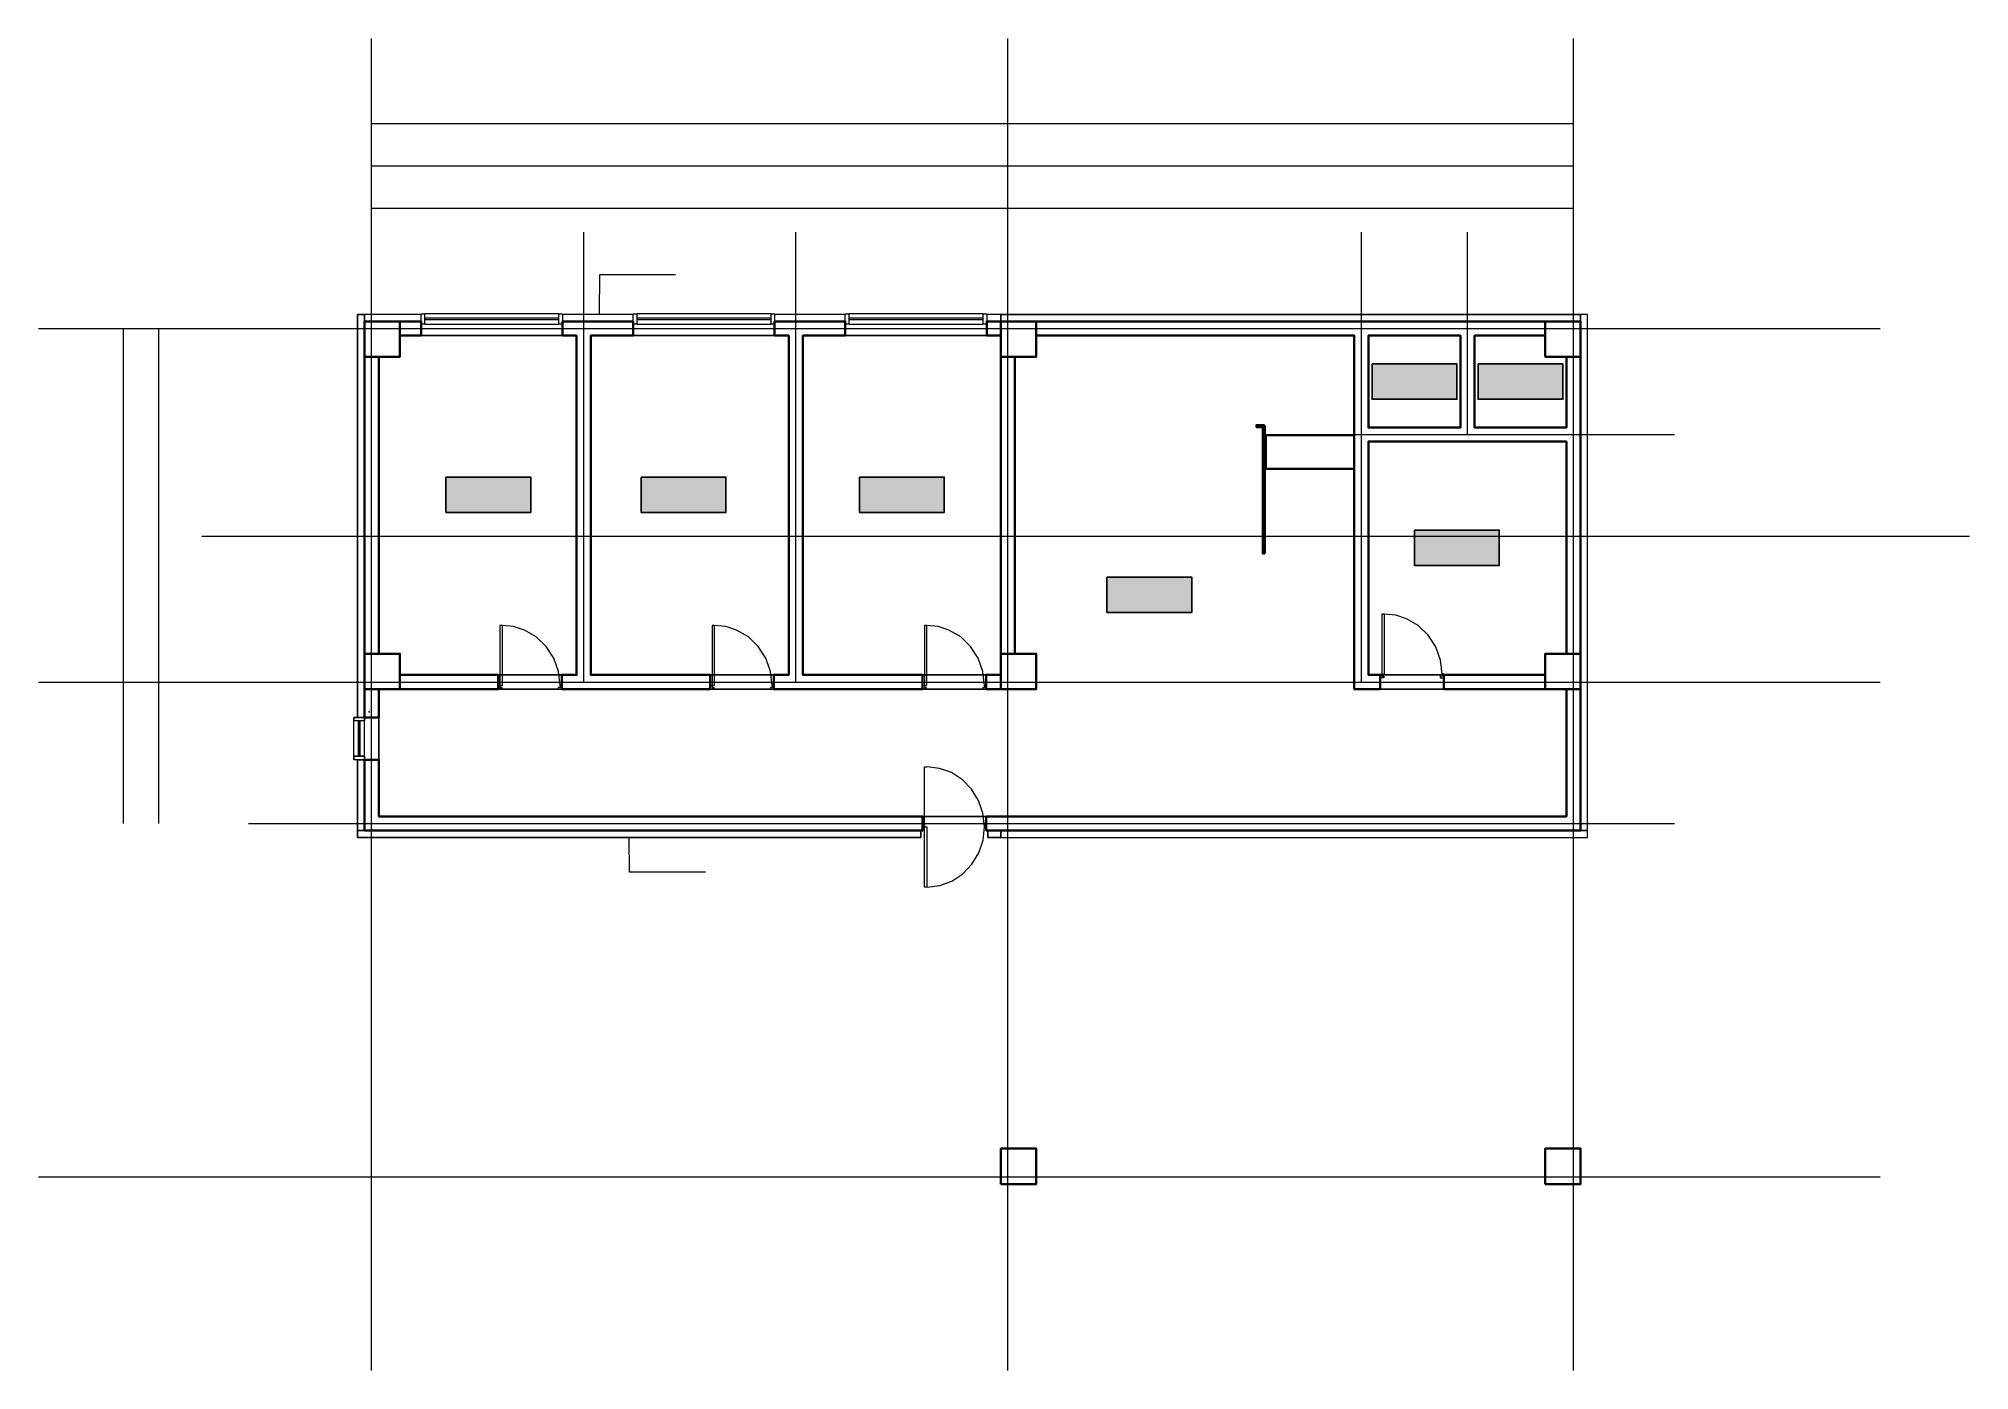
# Model space of a CAD drawing. Header units: metres. Extents: x 20 to 293, y 7 to 196.
import ezdxf

# ---------------------------------------------------------------- set-up
doc = ezdxf.new("R2010")
doc.units = ezdxf.units.M
for name, color, linetype in [('A-ANNO', 7, 'Continuous'), ('A-CONC', 7, 'Continuous'), ('A-DIMS', 7, 'Continuous'), ('A-NONE', 7, 'Continuous'), ('MAT-FIN', 7, 'Continuous'), ('MAT-MATERIAL', 7, 'Continuous')]:
    doc.layers.add(name, color=color, linetype=linetype)

msp = doc.modelspace()

# ---------------------------------------------------------------- hatches: boundary and pattern name
at = {"true_color": 0xffffff}
h = msp.add_hatch(color=1, dxfattribs=at)
h.dxf.hatch_style = 1
h.paths.add_polyline_path([(208.81, 149.54), (220.81, 149.54), (220.81, 144.54), (208.81, 144.54), (208.81, 149.54)])
h = msp.add_hatch(color=1, dxfattribs=at)
h.dxf.hatch_style = 1
h.paths.add_polyline_path([(223.81, 149.54), (235.81, 149.54), (235.81, 144.54), (223.81, 144.54), (223.81, 149.54)])
h = msp.add_hatch(color=1, dxfattribs=at)
h.dxf.hatch_style = 1
h.paths.add_polyline_path([(77.81, 133.54), (89.81, 133.54), (89.81, 128.54), (77.81, 128.54), (77.81, 133.54)])
h = msp.add_hatch(color=1, dxfattribs=at)
h.dxf.hatch_style = 1
h.paths.add_polyline_path([(105.43, 133.54), (117.43, 133.54), (117.43, 128.54), (105.43, 128.54), (105.43, 133.54)])
h = msp.add_hatch(color=1, dxfattribs=at)
h.dxf.hatch_style = 1
h.paths.add_polyline_path([(136.31, 133.54), (148.31, 133.54), (148.31, 128.54), (136.31, 128.54), (136.31, 133.54)])
h = msp.add_hatch(color=1, dxfattribs=at)
h.dxf.hatch_style = 1
h.paths.add_polyline_path([(214.81, 126.04), (226.81, 126.04), (226.81, 121.04), (214.81, 121.04), (214.81, 126.04)])
h = msp.add_hatch(color=1, dxfattribs=at)
h.dxf.hatch_style = 1
h.paths.add_polyline_path([(171.31, 119.39), (183.31, 119.39), (183.31, 114.39), (171.31, 114.39), (171.31, 119.39)])
at = {"layer": 'A-CONC', "true_color": 0x808080}
h = msp.add_hatch(dxfattribs=at)
h.set_pattern_fill('AR-CONC')
h.paths.add_polyline_path([(66.31, 150.54), (71.31, 150.54), (71.31, 155.54), (66.31, 155.54), (66.31, 150.54)])
h = msp.add_hatch(dxfattribs=at)
h.set_pattern_fill('AR-CONC')
h.paths.add_polyline_path([(71.31, 155.54), (71.31, 153.54), (74.31, 153.54), (74.31, 155.54), (71.31, 155.54)])
h = msp.add_hatch(dxfattribs=at)
h.set_pattern_fill('AR-CONC')
h.paths.add_polyline_path([(71.31, 153.54), (74.31, 153.54), (74.31, 155.54), (71.31, 155.54), (71.31, 153.54)])
h = msp.add_hatch(dxfattribs=at)
h.set_pattern_fill('AR-CONC')
h.paths.add_polyline_path([(96.31, 105.54), (94.21, 105.54), (94.21, 103.54), (115.21, 103.54), (115.21, 105.54), (98.31, 105.54), (98.31, 153.54), (104.31, 153.54), (104.31, 155.54), (94.31, 155.54), (94.31, 153.54), (96.31, 153.54), (96.31, 105.54)])
h = msp.add_hatch(dxfattribs=at)
h.set_pattern_fill('AR-CONC')
h.paths.add_polyline_path([(96.31, 153.54), (96.31, 105.54), (94.21, 105.54), (94.21, 103.54), (115.21, 103.54), (115.21, 105.54), (98.31, 105.54), (98.31, 153.54), (104.31, 153.54), (104.31, 155.54), (94.31, 155.54), (94.31, 153.54), (96.31, 153.54)])
h = msp.add_hatch(dxfattribs=at)
h.set_pattern_fill('AR-CONC')
h.paths.add_polyline_path([(124.31, 153.54), (126.31, 153.54), (126.31, 105.54), (124.21, 105.54), (124.21, 103.54), (145.24, 103.54), (145.24, 105.54), (128.31, 105.54), (128.31, 153.54), (134.31, 153.54), (134.31, 155.54), (124.31, 155.54), (124.31, 153.54)])
h = msp.add_hatch(dxfattribs=at)
h.set_pattern_fill('AR-CONC')
h.paths.add_polyline_path([(126.31, 131.28), (126.31, 105.54), (124.21, 105.54), (124.21, 103.54), (145.24, 103.54), (145.24, 105.54), (128.31, 105.54), (128.31, 153.54), (134.31, 153.54), (134.31, 155.54), (124.31, 155.54), (124.31, 153.54), (126.31, 153.54), (126.31, 131.28)])
h = msp.add_hatch(dxfattribs=at)
h.set_pattern_fill('AR-CONC')
h.paths.add_polyline_path([(154.31, 155.54), (154.31, 153.54), (156.31, 153.54), (156.31, 155.54), (154.31, 155.54)])
h = msp.add_hatch(dxfattribs=at)
h.set_pattern_fill('AR-CONC')
h.paths.add_polyline_path([(154.97, 153.54), (156.31, 153.54), (156.31, 155.54), (154.31, 155.54), (154.31, 153.54), (154.97, 153.54)])
h = msp.add_hatch(dxfattribs=at)
h.set_pattern_fill('AR-CONC')
h.paths.add_polyline_path([(156.31, 150.54), (161.31, 150.54), (161.31, 155.54), (156.31, 155.54), (156.31, 150.54)])
h = msp.add_hatch(dxfattribs=at)
h.set_pattern_fill('AR-CONC')
h.paths.add_polyline_path([(206.31, 153.54), (206.31, 103.54), (209.97, 103.54), (209.97, 105.54), (208.31, 105.54), (208.31, 138.54), (236.31, 138.54), (236.31, 108.54), (238.31, 108.54), (238.31, 150.54), (236.31, 150.54), (236.31, 140.54), (223.31, 140.54), (223.31, 153.54), (233.31, 153.54), (233.31, 155.54), (161.31, 155.54), (161.31, 153.54), (206.31, 153.54)])
h = msp.add_hatch(dxfattribs=at)
h.set_pattern_fill('AR-CONC')
h.paths.add_polyline_path([(236.31, 138.54), (236.31, 108.54), (238.31, 108.54), (238.31, 150.54), (236.31, 150.54), (236.31, 140.54), (223.31, 140.54), (223.31, 153.54), (233.31, 153.54), (233.31, 155.54), (161.31, 155.54), (161.31, 153.54), (206.31, 153.54), (206.31, 103.54), (209.97, 103.54), (209.97, 105.54), (208.31, 105.54), (208.31, 138.54), (236.31, 138.54)])
h = msp.add_hatch(dxfattribs=at)
h.set_pattern_fill('AR-CONC')
h.paths.add_polyline_path([(221.31, 140.54), (208.31, 140.54), (208.31, 153.54), (221.31, 153.54), (221.31, 140.54)])
h = msp.add_hatch(dxfattribs=at)
h.set_pattern_fill('AR-CONC')
h.paths.add_polyline_path([(208.31, 153.54), (221.31, 153.54), (221.31, 140.54), (208.31, 140.54), (208.31, 153.54)])
h = msp.add_hatch(dxfattribs=at)
h.set_pattern_fill('AR-CONC')
h.paths.add_polyline_path([(233.31, 150.54), (238.31, 150.54), (238.31, 155.54), (233.31, 155.54), (233.31, 150.54)])
h = msp.add_hatch(dxfattribs=at)
h.set_pattern_fill('AR-CONC')
h.paths.add_polyline_path([(68.31, 150.54), (66.31, 150.54), (66.31, 108.54), (68.31, 108.54), (68.31, 150.54)])
h = msp.add_hatch(dxfattribs=at)
h.set_pattern_fill('AR-CONC')
h.paths.add_polyline_path([(66.31, 130.94), (66.31, 108.54), (68.31, 108.54), (68.31, 150.54), (66.31, 150.54), (66.31, 130.94)])
h = msp.add_hatch(dxfattribs=at)
h.set_pattern_fill('AR-CONC')
h.paths.add_polyline_path([(158.31, 150.54), (156.31, 150.54), (156.31, 108.54), (158.31, 108.54), (158.31, 150.54)])
h = msp.add_hatch(dxfattribs=at)
h.set_pattern_fill('AR-CONC')
h.paths.add_polyline_path([(156.31, 108.54), (158.31, 108.54), (158.31, 150.54), (156.31, 150.54), (156.31, 108.54)])
h = msp.add_hatch(dxfattribs=at)
h.set_pattern_fill('AR-CONC')
h.paths.add_polyline_path([(66.31, 103.54), (71.31, 103.54), (71.31, 108.54), (66.31, 108.54), (66.31, 103.54)])
h = msp.add_hatch(dxfattribs=at)
h.set_pattern_fill('AR-CONC')
h.paths.add_polyline_path([(156.31, 103.54), (161.31, 103.54), (161.31, 108.54), (156.31, 108.54), (156.31, 103.54)])
h = msp.add_hatch(dxfattribs=at)
h.set_pattern_fill('AR-CONC')
h.paths.add_polyline_path([(233.31, 103.54), (238.31, 103.54), (238.31, 108.54), (233.31, 108.54), (233.31, 103.54)])
h = msp.add_hatch(dxfattribs=at)
h.set_pattern_fill('AR-CONC')
h.paths.add_polyline_path([(85.21, 103.54), (85.21, 105.54), (71.31, 105.54), (71.31, 103.54), (85.21, 103.54)])
h = msp.add_hatch(dxfattribs=at)
h.set_pattern_fill('AR-CONC')
h.paths.add_polyline_path([(82.43, 103.54), (85.21, 103.54), (85.21, 105.54), (71.31, 105.54), (71.31, 103.54), (82.43, 103.54)])
h = msp.add_hatch(dxfattribs=at)
h.set_pattern_fill('AR-CONC')
h.paths.add_polyline_path([(154.24, 103.54), (156.31, 103.54), (156.31, 105.54), (154.24, 105.54), (154.24, 103.54)])
h = msp.add_hatch(dxfattribs=at)
h.set_pattern_fill('AR-CONC')
h.paths.add_polyline_path([(154.66, 103.54), (156.31, 103.54), (156.31, 105.54), (154.24, 105.54), (154.24, 103.54), (154.66, 103.54)])
h = msp.add_hatch(dxfattribs=at)
h.set_pattern_fill('AR-CONC')
h.paths.add_polyline_path([(218.97, 103.54), (233.31, 103.54), (233.31, 105.54), (218.97, 105.54), (218.97, 103.54)])
h = msp.add_hatch(dxfattribs=at)
h.set_pattern_fill('AR-CONC')
h.paths.add_polyline_path([(218.97, 103.54), (233.31, 103.54), (233.31, 105.54), (218.97, 105.54), (218.97, 103.54)])
h = msp.add_hatch(dxfattribs=at)
h.set_pattern_fill('AR-CONC')
h.paths.add_polyline_path([(66.31, 103.54), (66.31, 99.54), (68.31, 99.54), (68.31, 103.54), (66.31, 103.54)])
h = msp.add_hatch(dxfattribs=at)
h.set_pattern_fill('AR-CONC')
h.paths.add_polyline_path([(68.31, 99.54), (68.31, 103.54), (66.31, 103.54), (66.31, 99.54), (68.31, 99.54)])
h = msp.add_hatch(dxfattribs=at)
h.set_pattern_fill('AR-CONC')
h.paths.add_polyline_path([(154.24, 83.54), (238.31, 83.54), (238.31, 103.54), (236.31, 103.54), (236.31, 85.54), (154.24, 85.54), (154.24, 83.54)])
h = msp.add_hatch(dxfattribs=at)
h.set_pattern_fill('AR-CONC')
h.paths.add_polyline_path([(236.31, 85.54), (154.24, 85.54), (154.24, 83.54), (238.31, 83.54), (238.31, 103.54), (236.31, 103.54), (236.31, 85.54)])
h = msp.add_hatch(dxfattribs=at)
h.set_pattern_fill('AR-CONC')
h.paths.add_polyline_path([(68.31, 93.54), (66.31, 93.54), (66.31, 83.54), (145.24, 83.54), (145.24, 85.54), (68.31, 85.54), (68.31, 93.54)])
h = msp.add_hatch(dxfattribs=at)
h.set_pattern_fill('AR-CONC')
h.paths.add_polyline_path([(68.31, 83.54), (145.24, 83.54), (145.24, 85.54), (68.31, 85.54), (68.31, 93.54), (66.31, 93.54), (66.31, 83.54), (68.31, 83.54)])
h = msp.add_hatch(dxfattribs=at)
h.set_pattern_fill('AR-CONC')
h.paths.add_polyline_path([(156.31, 33.54), (161.31, 33.54), (161.31, 38.54), (156.31, 38.54), (156.31, 33.54)])
h = msp.add_hatch(dxfattribs=at)
h.set_pattern_fill('AR-CONC')
h.paths.add_polyline_path([(233.31, 33.54), (238.31, 33.54), (238.31, 38.54), (233.31, 38.54), (233.31, 33.54)])

# ---------------------------------------------------------------- linework, layer by layer
at = {"linetype": 'Continuous', "lineweight": 25}
for points in [[(208.81, 149.54), (220.81, 149.54), (220.81, 144.54), (208.81, 144.54)], [(223.81, 149.54), (235.81, 149.54), (235.81, 144.54), (223.81, 144.54)], [(77.81, 133.54), (89.81, 133.54), (89.81, 128.54), (77.81, 128.54)], [(105.43, 133.54), (117.43, 133.54), (117.43, 128.54), (105.43, 128.54)], [(136.31, 133.54), (148.31, 133.54), (148.31, 128.54), (136.31, 128.54)], [(214.81, 126.04), (226.81, 126.04), (226.81, 121.04), (214.81, 121.04)], [(171.31, 119.39), (183.31, 119.39), (183.31, 114.39), (171.31, 114.39)]]:
    msp.add_lwpolyline(points, close=True, dxfattribs=at)
at = {"layer": 'A-ANNO', "linetype": 'Continuous', "lineweight": 18, "true_color": 0x000000}
for p, q in [((67.31, 7.18), (67.31, 195.55)), ((157.31, 7.18), (157.31, 195.55)), ((237.31, 7.18), (237.31, 195.55)), ((97.31, 104.54), (97.31, 168.17)), ((127.31, 104.54), (127.31, 168.17)), ((207.31, 104.54), (207.31, 168.17)), ((222.31, 139.54), (222.31, 168.17)), ((20.21, 154.54), (280.69, 154.54)), ((202.34, 139.54), (251.58, 139.54)), ((202.34, 139.54), (251.58, 139.54)), ((43.31, 125.18), (293.31, 125.18)), ((20.21, 104.54), (280.69, 104.54)), ((49.88, 84.54), (238.81, 84.54)), ((238.81, 84.54), (251.58, 84.54)), ((20.21, 34.54), (280.69, 34.54))]:
    msp.add_line(p, q, dxfattribs=at)
for points in [[(110.31, 162.13), (99.55, 162.13), (99.5, 156.64)], [(114.55, 77.63), (103.8, 77.63), (103.75, 82.54)]]:
    msp.add_lwpolyline(points, dxfattribs=at)
at = {"layer": 'A-CONC', "linetype": 'Continuous', "lineweight": 35, "true_color": 0x808080}
for points in [[(66.31, 150.54), (71.31, 150.54), (71.31, 155.54), (66.31, 155.54)], [(71.31, 155.54), (71.31, 153.54), (74.31, 153.54), (74.31, 155.54)], [(71.31, 153.54), (74.31, 153.54), (74.31, 155.54), (71.31, 155.54)], [(96.31, 105.54), (94.21, 105.54), (94.21, 103.54), (115.21, 103.54), (115.21, 105.54), (98.31, 105.54), (98.31, 153.54), (104.31, 153.54), (104.31, 155.54), (94.31, 155.54), (94.31, 153.54), (96.31, 153.54)], [(96.31, 153.54), (96.31, 105.54), (94.21, 105.54), (94.21, 103.54), (115.21, 103.54), (115.21, 105.54), (98.31, 105.54), (98.31, 153.54), (104.31, 153.54), (104.31, 155.54), (94.31, 155.54), (94.31, 153.54)], [(124.31, 153.54), (126.31, 153.54), (126.31, 105.54), (124.21, 105.54), (124.21, 103.54), (145.24, 103.54), (145.24, 105.54), (128.31, 105.54), (128.31, 153.54), (134.31, 153.54), (134.31, 155.54), (124.31, 155.54)], [(126.31, 131.28), (126.31, 105.54), (124.21, 105.54), (124.21, 103.54), (145.24, 103.54), (145.24, 105.54), (128.31, 105.54), (128.31, 153.54), (134.31, 153.54), (134.31, 155.54), (124.31, 155.54), (124.31, 153.54), (126.31, 153.54)], [(154.31, 155.54), (154.31, 153.54), (156.31, 153.54), (156.31, 155.54)], [(154.97, 153.54), (156.31, 153.54), (156.31, 155.54), (154.31, 155.54), (154.31, 153.54)], [(156.31, 150.54), (161.31, 150.54), (161.31, 155.54), (156.31, 155.54)], [(206.31, 153.54), (206.31, 103.54), (209.97, 103.54), (209.97, 105.54), (208.31, 105.54), (208.31, 138.54), (236.31, 138.54), (236.31, 108.54), (238.31, 108.54), (238.31, 150.54), (236.31, 150.54), (236.31, 140.54), (223.31, 140.54), (223.31, 153.54), (233.31, 153.54), (233.31, 155.54), (161.31, 155.54), (161.31, 153.54)], [(236.31, 138.54), (236.31, 108.54), (238.31, 108.54), (238.31, 150.54), (236.31, 150.54), (236.31, 140.54), (223.31, 140.54), (223.31, 153.54), (233.31, 153.54), (233.31, 155.54), (161.31, 155.54), (161.31, 153.54), (206.31, 153.54), (206.31, 103.54), (209.97, 103.54), (209.97, 105.54), (208.31, 105.54), (208.31, 138.54)], [(221.31, 140.54), (208.31, 140.54), (208.31, 153.54), (221.31, 153.54)], [(208.31, 153.54), (221.31, 153.54), (221.31, 140.54), (208.31, 140.54)], [(233.31, 150.54), (238.31, 150.54), (238.31, 155.54), (233.31, 155.54)], [(68.31, 150.54), (66.31, 150.54), (66.31, 108.54), (68.31, 108.54)], [(66.31, 130.94), (66.31, 108.54), (68.31, 108.54), (68.31, 150.54), (66.31, 150.54)], [(158.31, 150.54), (156.31, 150.54), (156.31, 108.54), (158.31, 108.54)], [(156.31, 108.54), (158.31, 108.54), (158.31, 150.54), (156.31, 150.54)], [(66.31, 103.54), (71.31, 103.54), (71.31, 108.54), (66.31, 108.54)], [(156.31, 103.54), (161.31, 103.54), (161.31, 108.54), (156.31, 108.54)], [(233.31, 103.54), (238.31, 103.54), (238.31, 108.54), (233.31, 108.54)], [(85.21, 103.54), (85.21, 105.54), (71.31, 105.54), (71.31, 103.54)], [(82.43, 103.54), (85.21, 103.54), (85.21, 105.54), (71.31, 105.54), (71.31, 103.54)], [(154.24, 103.54), (156.31, 103.54), (156.31, 105.54), (154.24, 105.54)], [(154.66, 103.54), (156.31, 103.54), (156.31, 105.54), (154.24, 105.54), (154.24, 103.54)], [(218.97, 103.54), (233.31, 103.54), (233.31, 105.54), (218.97, 105.54)], [(218.97, 103.54), (233.31, 103.54), (233.31, 105.54), (218.97, 105.54)], [(66.31, 103.54), (66.31, 99.54), (68.31, 99.54), (68.31, 103.54)], [(68.31, 99.54), (68.31, 103.54), (66.31, 103.54), (66.31, 99.54)], [(154.24, 83.54), (238.31, 83.54), (238.31, 103.54), (236.31, 103.54), (236.31, 85.54), (154.24, 85.54)], [(236.31, 85.54), (154.24, 85.54), (154.24, 83.54), (238.31, 83.54), (238.31, 103.54), (236.31, 103.54)], [(68.31, 93.54), (66.31, 93.54), (66.31, 83.54), (145.24, 83.54), (145.24, 85.54), (68.31, 85.54)], [(68.31, 83.54), (145.24, 83.54), (145.24, 85.54), (68.31, 85.54), (68.31, 93.54), (66.31, 93.54), (66.31, 83.54)], [(156.31, 33.54), (161.31, 33.54), (161.31, 38.54), (156.31, 38.54)], [(233.31, 33.54), (238.31, 33.54), (238.31, 38.54), (233.31, 38.54)]]:
    msp.add_lwpolyline(points, close=True, dxfattribs=at)
at = {"layer": 'A-DIMS', "linetype": 'Continuous', "lineweight": 18, "true_color": 0x000000}
for p, q in [((67.31, 183.55), (237.31, 183.55)), ((67.31, 177.55), (157.31, 177.55)), ((157.31, 177.55), (237.31, 177.55)), ((67.31, 171.55), (97.31, 171.55)), ((97.31, 171.55), (127.31, 171.55)), ((127.31, 171.55), (157.31, 171.55)), ((157.31, 171.55), (207.31, 171.55)), ((207.31, 171.55), (222.31, 171.55)), ((222.31, 171.55), (237.31, 171.55)), ((32.21, 84.54), (32.21, 154.54)), ((37.21, 104.54), (37.21, 154.54)), ((37.21, 84.54), (37.21, 104.54))]:
    msp.add_line(p, q, dxfattribs=at)
at = {"layer": 'A-NONE', "linetype": 'Continuous', "lineweight": 13}
for points in [[(66.31, 156.54), (66.31, 99.54), (65.31, 99.54), (65.31, 156.54)], [(65.31, 156.54), (65.31, 99.54), (66.31, 99.54), (66.31, 156.54)], [(66.31, 156.54), (66.31, 155.54), (74.31, 155.54), (74.31, 156.54)], [(74.31, 156.54), (66.31, 156.54), (66.31, 155.54), (74.31, 155.54)], [(94.31, 156.54), (94.31, 155.54), (104.31, 155.54), (104.31, 156.54), (94.31, 156.54)], [(104.31, 156.54), (94.31, 156.54), (94.31, 155.54), (104.31, 155.54)], [(124.31, 156.54), (124.31, 156.54)], [(124.31, 156.54), (124.31, 155.54), (134.31, 155.54), (134.31, 156.54)], [(134.31, 156.54), (124.31, 156.54), (124.31, 155.54), (134.31, 155.54)], [(156.31, 156.54), (154.31, 156.54), (154.31, 155.54), (156.31, 155.54)], [(154.67, 156.54), (154.31, 156.54), (154.31, 155.54), (156.31, 155.54), (156.31, 156.54)], [(66.31, 83.54), (65.31, 83.54), (65.31, 93.54), (66.31, 93.54)], [(65.97, 93.54), (65.31, 93.54), (65.31, 83.54), (66.31, 83.54), (66.31, 93.54)], [(65.31, 83.54), (144.99, 83.54), (144.99, 82.54), (65.31, 82.54)], [(65.31, 83.21), (65.31, 82.54), (144.99, 82.54), (144.99, 83.54), (65.31, 83.54)], [(156.31, 83.54), (156.31, 82.54), (154.49, 82.54), (154.49, 83.54)], [(154.49, 82.54), (156.31, 82.54), (156.31, 83.54), (154.49, 83.54)], [(239.31, 82.54), (239.31, 83.54), (156.28, 83.54), (156.28, 82.54)], [(219.75, 82.54), (239.31, 82.54), (239.31, 83.54), (156.28, 83.54), (156.28, 82.54)], [(239.31, 82.54), (239.31, 82.54)]]:
    msp.add_lwpolyline(points, close=True, dxfattribs=at)
at = {"layer": 'A-NONE', "linetype": 'Continuous', "lineweight": 20}
for points in [[(74.31, 156.64), (74.81, 156.64)], [(74.31, 155.54), (74.31, 156.64)], [(74.81, 156.64), (74.81, 155.14)], [(93.81, 156.64), (74.81, 156.64)], [(93.81, 155.99), (74.81, 155.99)], [(93.81, 155.79), (74.81, 155.79)], [(93.81, 156.64), (94.31, 156.64)], [(93.81, 155.14), (93.81, 156.64)], [(94.31, 156.64), (94.31, 156.54)], [(104.31, 156.64), (104.81, 156.64)], [(104.31, 156.54), (104.31, 156.64)], [(104.81, 156.64), (104.81, 155.14)], [(123.81, 156.64), (104.81, 156.64)], [(123.81, 155.99), (104.81, 155.99)], [(123.81, 155.79), (104.81, 155.79)], [(123.81, 156.64), (124.31, 156.64)], [(123.81, 155.14), (123.81, 156.64)], [(124.31, 156.64), (124.31, 156.54)], [(134.31, 156.64), (134.81, 156.64)], [(134.31, 156.54), (134.31, 156.64)], [(134.81, 156.64), (134.81, 155.14)], [(153.81, 156.64), (134.81, 156.64)], [(153.81, 155.99), (134.81, 155.99)], [(153.81, 155.79), (134.81, 155.79)], [(153.81, 156.64), (154.31, 156.64)], [(153.81, 155.14), (153.81, 156.64)], [(154.31, 156.64), (154.31, 156.54)], [(74.81, 155.14), (74.31, 155.14)], [(74.81, 155.14), (93.81, 155.14)], [(94.31, 155.14), (93.81, 155.14)], [(94.31, 155.54), (94.31, 155.54)], [(104.31, 155.54), (104.31, 155.54)], [(104.81, 155.14), (104.31, 155.14)], [(104.81, 155.14), (123.81, 155.14)], [(124.31, 155.14), (123.81, 155.14)], [(124.31, 155.54), (124.31, 155.54)], [(134.31, 155.54), (134.31, 155.54)], [(134.81, 155.14), (134.31, 155.14)], [(134.81, 155.14), (153.81, 155.14)], [(154.31, 155.14), (153.81, 155.14)], [(154.31, 155.54), (154.31, 155.54)], [(64.81, 99.54), (64.81, 99.04)], [(64.81, 99.54), (64.81, 99.04)], [(65.31, 99.54), (64.81, 99.54)], [(66.31, 99.54), (64.81, 99.54)], [(66.31, 99.04), (64.81, 99.04), (64.81, 99.54), (66.31, 99.54), (66.31, 99.04)], [(64.81, 94.04), (64.81, 99.04)], [(66.31, 99.04), (64.81, 99.04)], [(66.31, 99.04), (64.81, 99.04)], [(65.46, 99.04), (65.66, 99.04)], [(65.66, 99.04), (65.46, 99.04)], [(65.46, 94.04), (65.46, 99.04)], [(65.46, 94.04), (65.46, 99.04)], [(65.46, 94.04), (65.46, 99.04), (65.66, 99.04), (65.66, 94.04), (65.46, 94.04)], [(65.66, 99.04), (65.66, 94.04)], [(65.66, 94.04), (65.66, 99.04)], [(66.31, 99.04), (66.31, 99.54)], [(66.31, 99.04), (66.31, 99.54)], [(66.31, 94.04), (66.31, 99.04)], [(66.31, 94.04), (64.81, 94.04)], [(64.81, 94.04), (64.81, 93.54)], [(64.81, 94.04), (64.81, 93.54)], [(66.31, 94.04), (64.81, 94.04)], [(66.31, 93.54), (64.81, 93.54), (64.81, 94.04), (66.31, 94.04), (66.31, 93.54)], [(66.31, 93.54), (64.81, 93.54)], [(65.31, 93.54), (64.81, 93.54)], [(65.66, 94.04), (65.46, 94.04)], [(65.46, 94.04), (65.66, 94.04)], [(66.31, 93.54), (66.31, 94.04)], [(66.31, 93.54), (66.31, 94.04)]]:
    msp.add_lwpolyline(points, dxfattribs=at)
at = {"layer": 'A-NONE', "linetype": 'Continuous'}
for points in [[(96.31, 105.54), (96.31, 153.54), (71.31, 153.54), (71.31, 150.54), (68.31, 150.54), (68.31, 108.54), (71.31, 108.54), (71.31, 105.54)], [(158.31, 150.54), (158.31, 108.54), (161.31, 108.54), (161.31, 103.54), (68.31, 103.54), (68.31, 85.54), (236.31, 85.54), (236.31, 103.54), (206.31, 103.54), (206.31, 153.54), (161.31, 153.54), (161.31, 150.54)], [(111.37, 153.54), (98.31, 153.54), (98.31, 105.54), (126.31, 105.54), (126.31, 153.54)], [(141.37, 153.54), (128.31, 153.54), (128.31, 105.54), (156.31, 105.54), (156.31, 153.54)], [(208.31, 153.54), (208.31, 140.54), (221.31, 140.54), (221.31, 153.54)], [(233.31, 150.54), (233.31, 153.54), (223.31, 153.54), (223.31, 140.54), (236.31, 140.54), (236.31, 150.54)], [(221.64, 105.54), (233.31, 105.54), (233.31, 108.54), (236.31, 108.54), (236.31, 138.54), (208.31, 138.54), (208.31, 105.54)]]:
    msp.add_lwpolyline(points, close=True, dxfattribs=at)
at = {"layer": 'A-NONE', "linetype": 'Continuous', "lineweight": 35}
for points in [[(193.66, 122.73), (193.36, 122.73), (193.36, 140.59), (192.46, 140.59), (192.46, 140.89), (193.51, 140.89), (193.51, 140.59), (193.36, 140.59), (193.36, 140.74), (193.66, 140.74), (193.66, 122.73)], [(206.31, 139.48), (206.31, 134.71), (193.81, 134.71), (193.81, 139.48), (206.31, 139.48)], [(193.66, 137.51), (193.36, 137.51)], [(193.36, 126.31), (193.66, 126.31)]]:
    msp.add_lwpolyline(points, dxfattribs=at)
at = {"layer": 'MAT-FIN', "linetype": 'Continuous', "lineweight": 5}
for points in [[(156.31, 155.54), (156.31, 156.54), (238.31, 156.54), (238.31, 155.54)], [(220.81, 155.54), (238.31, 155.54), (238.31, 156.54), (156.31, 156.54), (156.31, 155.54)], [(238.31, 156.54), (238.31, 156.54)], [(238.31, 156.54), (238.31, 83.54), (239.31, 83.54), (239.31, 156.54)], [(238.31, 99.11), (238.31, 83.54), (239.31, 83.54), (239.31, 156.54), (238.31, 156.54)]]:
    msp.add_lwpolyline(points, close=True, dxfattribs=at)
at = {"layer": 'MAT-MATERIAL', "linetype": 'Continuous', "lineweight": 20}
for points in [[(85.46, 112.54), (85.46, 104.04)], [(85.81, 112.54), (85.46, 112.54)], [(85.81, 104.04), (85.81, 112.54)], [(87.4, 112.38), (85.81, 112.54)], [(88.93, 111.89), (87.4, 112.38)], [(115.46, 112.54), (115.46, 104.04)], [(115.81, 112.54), (115.46, 112.54)], [(115.81, 104.04), (115.81, 112.54)], [(117.4, 112.38), (115.81, 112.54)], [(118.93, 111.89), (117.4, 112.38)], [(145.49, 112.54), (145.49, 104.04)], [(145.84, 112.54), (145.49, 112.54)], [(145.84, 104.04), (145.84, 112.54)], [(147.43, 112.38), (145.84, 112.54)], [(148.96, 111.89), (147.43, 112.38)], [(210.22, 114.14), (210.22, 105.64)], [(210.57, 114.14), (210.22, 114.14)], [(210.57, 105.64), (210.57, 114.14)], [(212.16, 113.98), (210.57, 114.14)], [(213.69, 113.49), (212.16, 113.98)], [(215.36, 112.52), (213.69, 113.49)], [(216.77, 111.16), (215.36, 112.52)], [(90.6, 110.92), (88.93, 111.89)], [(92, 109.56), (90.6, 110.92)], [(93.07, 107.9), (92, 109.56)], [(120.6, 110.92), (118.93, 111.89)], [(122, 109.56), (120.6, 110.92)], [(123.07, 107.9), (122, 109.56)], [(150.63, 110.92), (148.96, 111.89)], [(152.04, 109.56), (150.63, 110.92)], [(153.1, 107.9), (152.04, 109.56)], [(217.83, 109.5), (216.77, 111.16)], [(218.49, 107.62), (217.83, 109.5)], [(93.73, 106.02), (93.07, 107.9)], [(123.73, 106.02), (123.07, 107.9)], [(153.77, 106.02), (153.1, 107.9)], [(218.72, 105.64), (218.49, 107.62)], [(85.21, 104.04), (85.46, 104.04)], [(85.46, 104.04), (85.81, 104.04)], [(85.46, 104.04), (85.46, 103.79)], [(85.46, 103.79), (85.71, 103.79)], [(85.71, 103.79), (85.71, 103.54)], [(93.71, 103.79), (93.71, 103.54)], [(93.96, 103.79), (93.71, 103.79)], [(93.96, 104.04), (93.73, 106.02)], [(93.96, 104.04), (93.96, 103.79)], [(94.21, 104.04), (93.96, 104.04)], [(115.21, 104.04), (115.46, 104.04)], [(115.46, 104.04), (115.81, 104.04)], [(115.46, 104.04), (115.46, 103.79)], [(115.46, 103.79), (115.71, 103.79)], [(115.71, 103.79), (115.71, 103.54)], [(123.71, 103.79), (123.71, 103.54)], [(123.96, 103.79), (123.71, 103.79)], [(123.96, 104.04), (123.73, 106.02)], [(123.96, 104.04), (123.96, 103.79)], [(124.21, 104.04), (123.96, 104.04)], [(145.24, 104.04), (145.49, 104.04)], [(145.49, 104.04), (145.84, 104.04)], [(145.49, 104.04), (145.49, 103.79)], [(145.49, 103.79), (145.74, 103.79)], [(145.74, 103.79), (145.74, 103.54)], [(153.74, 103.79), (153.74, 103.54)], [(153.99, 103.79), (153.74, 103.79)], [(153.99, 104.04), (153.77, 106.02)], [(153.99, 104.04), (153.99, 103.79)], [(154.24, 104.04), (153.99, 104.04)], [(209.97, 105.64), (210.22, 105.64)], [(209.97, 105.54), (209.97, 105.64)], [(210.47, 105.14), (209.97, 105.14)], [(210.22, 105.64), (210.57, 105.64)], [(210.22, 105.64), (210.22, 105.39)], [(210.22, 105.39), (210.47, 105.39)], [(210.47, 105.39), (210.47, 105.14)], [(218.47, 105.39), (218.47, 105.14)], [(218.72, 105.39), (218.47, 105.39)], [(218.47, 105.14), (218.97, 105.14)], [(218.72, 105.64), (218.72, 105.39)], [(218.97, 105.64), (218.72, 105.64)], [(218.97, 105.54), (218.97, 105.64)], [(85.71, 103.54), (85.21, 103.54)], [(93.71, 103.54), (94.21, 103.54)], [(115.71, 103.54), (115.21, 103.54)], [(123.71, 103.54), (124.21, 103.54)], [(145.74, 103.54), (145.24, 103.54)], [(153.74, 103.54), (154.24, 103.54)], [(145.49, 92.54), (145.84, 92.54)], [(145.49, 84.04), (145.49, 92.54)], [(147.62, 92.33), (145.84, 92.54)], [(149.32, 91.73), (147.62, 92.33)], [(150.88, 90.72), (149.32, 91.73)], [(152.18, 89.38), (150.88, 90.72)], [(153.16, 87.77), (152.18, 89.38)], [(153.78, 85.97), (153.16, 87.77)], [(153.99, 84.08), (153.78, 85.97)], [(145.24, 84.54), (145.49, 84.54)], [(145.49, 84.04), (145.24, 84.04)], [(145.49, 84.54), (145.49, 84.04)], [(145.49, 75.54), (145.49, 84.04)], [(145.49, 84.04), (145.84, 84.04)], [(145.84, 84.04), (145.84, 75.54)], [(153.2, 80.38), (153.79, 82.18)], [(153.79, 82.18), (153.99, 84.08)], [(153.99, 84.54), (153.99, 84.04)], [(154.24, 84.54), (153.99, 84.54)], [(153.99, 84.04), (154.24, 84.04)], [(154.24, 84.04), (154.24, 84.54)], [(152.23, 78.76), (153.2, 80.38)], [(149.39, 76.39), (150.94, 77.4)], [(150.94, 77.4), (152.23, 78.76)], [(145.84, 75.54), (145.49, 75.54)], [(145.84, 75.54), (147.66, 75.75)], [(147.66, 75.75), (149.39, 76.39)]]:
    msp.add_lwpolyline(points, dxfattribs=at)

doc.saveas('drawing.dxf')
